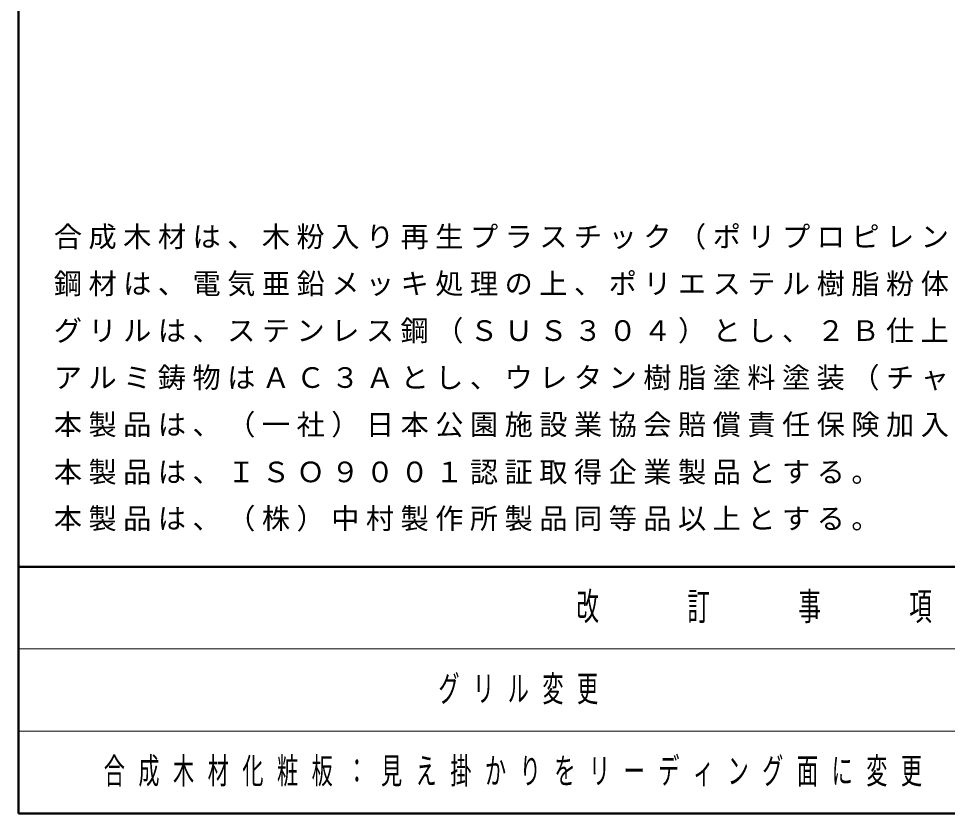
# Model space of a CAD drawing. Units: millimetres on the paper, scale 1:20. Extents: x -365 to 0, y 0 to 257.
# Drawn here: x -365 to -285.9, y 0 to 67.7 of the extents above; entities that cross this region are included whole.
import ezdxf

# ---------------------------------------------------------------- set-up
doc = ezdxf.new("R2010")
doc.units = ezdxf.units.MM
doc.layers.add('CLASS1', color=7, linetype='Continuous')
doc.layers.add('図デ_タ_99_', color=7, linetype='Continuous')
doc.layers.add('NAKAMURA図枠', color=7, linetype='Continuous', lineweight=13)
doc.styles.add('ＭＳ ゴシック', font='')
doc.styles.get('ＭＳ ゴシック').set_extended_font_data('MS Gothic')

msp = doc.modelspace()

# ---------------------------------------------------------------- linework, layer by layer
at = {"layer": 'NAKAMURA図枠', "lineweight": 50}
for p, q in [((-365, 257), (-365, 0)), ((-365, 21), (0, 21)), ((-365, 0), (0, 0))]:
    msp.add_line(p, q, dxfattribs=at)
at = {"layer": 'NAKAMURA図枠'}
for p, q in [((-365, 14), (-238.5, 14)), ((-365, 7), (-238.5, 7))]:
    msp.add_line(p, q, dxfattribs=at)

# ---------------------------------------------------------------- texts
at = {"layer": 'CLASS1', "char_height": 1.76, "attachment_point": 7, "style": 'ＭＳ ゴシック'}
for s, insert in [('\\T1.23;合成木材は、木粉入り再生プラスチック（ポリプロピレン系、色：サンディーブラウン）とし、「再生有機系建材認定基準」適合品とする。', (-362, 48)), ('\\T1.23;鋼材は、電気亜鉛メッキ処理の上、ポリエステル樹脂粉体塗装（ダークグレー）仕上げとする。', (-362, 44)), ('\\T1.23;グリルは、ステンレス鋼（ＳＵＳ３０４）とし、２Ｂ仕上げとする。', (-362, 40)), ('\\T1.23;アルミ鋳物はＡＣ３Ａとし、ウレタン樹脂塗料塗装（チャコールグレー）仕上げとする。', (-362, 36)), ('\\T1.23;本製品は、（一社）日本公園施設業協会賠償責任保険加入製品とする。', (-362, 32)), ('\\T1.23;本製品は、ＩＳＯ９００１認証取得企業製品とする。', (-362, 28)), ('\\T1.23;本製品は、（株）中村製作所製品同等品以上とする。', (-362, 24))]:
    msp.add_mtext(s, dxfattribs=dict(at, insert=insert))
at = {"layer": 'NAKAMURA図枠', "color": 4, "insert": (-301.75, 17.5), "char_height": 2.346, "attachment_point": 5, "style": 'ＭＳ ゴシック'}
msp.add_mtext('\\T1.64;\\W0.6;改\u3000\u3000訂\u3000\u3000事\u3000\u3000項', dxfattribs=at)
at = {"layer": '図デ_タ_99_', "char_height": 2.199, "attachment_point": 4, "style": 'ＭＳ ゴシック'}
for s, insert in [('\\T1.64;\\W0.6;グリル変更', (-329.25, 10.5)), ('\\T1.64;\\W0.6;合成木材化粧板：見え掛かりをリーディング面に変更', (-357.75, 3.5))]:
    msp.add_mtext(s, dxfattribs=dict(at, insert=insert))

doc.saveas('drawing.dxf')
